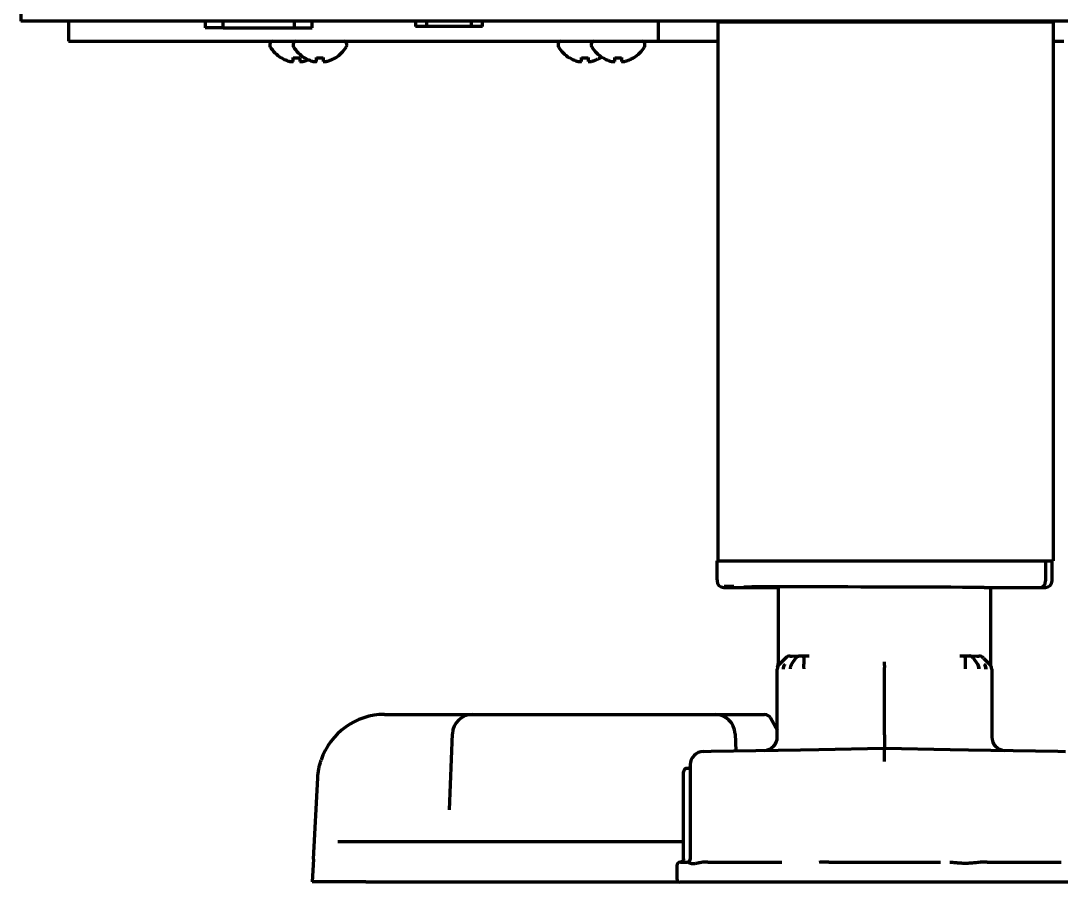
# Model space of a CAD drawing. Header units: inches. Extents: x 904 to 7172, y 213 to 5528.
# Drawn here: x 986.3 to 1141.5, y 1858.2 to 1986.8 of the extents above; entities that cross this region are included whole.
import ezdxf

# ---------------------------------------------------------------- set-up
doc = ezdxf.new("R2010")
doc.units = ezdxf.units.IN

msp = doc.modelspace()

# ---------------------------------------------------------------- linework, layer by layer
at = {"linetype": 'Continuous', "lineweight": 70}
for p, q in [((986.26, 1988.52), (986.26, 1986.72)), ((1157.27, 1986.72), (986.26, 1986.72)), ((993.4, 1986.72), (993.4, 1983.72)), ((1013.76, 1986.72), (1013.76, 1985.72)), ((1016.47, 1985.72), (1016.47, 1986.72)), ((1027.05, 1986.72), (1027.05, 1985.72)), ((1029.76, 1985.72), (1029.76, 1986.72)), ((1045.16, 1986.72), (1045.16, 1985.92)), ((1046.84, 1985.92), (1045.16, 1985.92)), ((1046.84, 1985.92), (1046.84, 1986.72)), ((1053.48, 1985.92), (1046.84, 1985.92)), ((1053.48, 1986.72), (1053.48, 1985.92)), ((1055.16, 1985.92), (1053.48, 1985.92)), ((1055.16, 1985.92), (1055.16, 1986.72)), ((1081.4, 1986.72), (1081.4, 1983.72)), ((1090.31, 1986.62), (1090.31, 1986.72)), ((1090.31, 1986.62), (1092.11, 1986.62)), ((1090.31, 1906.17), (1090.31, 1986.62)), ((1091.51, 1986.62), (1091.51, 1986.72)), ((1092.11, 1986.62), (1138.51, 1986.62)), ((1138.51, 1986.62), (1140.31, 1986.62)), ((1139.11, 1986.62), (1139.11, 1986.72)), ((1140.31, 1986.62), (1140.31, 1986.72)), ((1140.31, 1986.62), (1140.31, 1906.17)), ((1016.47, 1985.72), (1013.76, 1985.72)), ((1016.47, 1985.72), (1027.05, 1985.72)), ((1027.05, 1985.72), (1029.76, 1985.72)), ((993.4, 1983.72), (996.4, 1983.72)), ((996.4, 1983.72), (1073.4, 1983.72)), ((1023.42, 1983.32), (1023.42, 1983.12)), ((1026.9, 1983.32), (1026.9, 1983.12)), ((1034.9, 1983.12), (1034.9, 1983.32)), ((1066.43, 1983.32), (1066.43, 1983.12)), ((1071.4, 1983.32), (1071.4, 1983.12)), ((1073.4, 1983.72), (1081.4, 1983.72)), ((1079.4, 1983.12), (1079.4, 1983.32)), ((1081.4, 1983.72), (1089.4, 1983.72)), ((1089.4, 1983.72), (1090.31, 1983.72)), ((1140.31, 1983.72), (1141.9, 1983.72)), ((1025.12, 1981.24), (1025.12, 1981.28)), ((1028.6, 1981.24), (1028.6, 1981.28)), ((1033.2, 1981.28), (1033.2, 1981.24)), ((1068.13, 1981.24), (1068.13, 1981.28)), ((1072.73, 1981.28), (1072.73, 1981.24)), ((1073.1, 1981.24), (1073.1, 1981.28)), ((1077.7, 1981.28), (1077.7, 1981.24)), ((1090.16, 1903.32), (1090.16, 1906.17)), ((1090.31, 1906.17), (1092.11, 1906.17)), ((1092.11, 1906.17), (1138.51, 1906.17)), ((1138.51, 1906.17), (1140.31, 1906.17)), ((1139.2, 1906.17), (1139.2, 1903.17)), ((1139.2, 1906.17), (1139.2, 1903.17)), ((1140.16, 1903.18), (1140.16, 1906.17)), ((1090.16, 1903.32), (1090.16, 1903.18)), ((1091.59, 1902.17), (1091.82, 1902.17)), ((1091.83, 1902.17), (1099.28, 1902.17)), ((1091.83, 1902.17), (1099.28, 1902.17)), ((1099.28, 1902.26), (1099.28, 1890.48)), ((1130.01, 1902.17), (1138.49, 1902.17)), ((1130.01, 1902.17), (1138.49, 1902.17)), ((1131.03, 1890.48), (1131.03, 1902.17)), ((1138.5, 1902.17), (1138.73, 1902.17)), ((1100.37, 1891.63), (1099.45, 1890.68)), ((1101.07, 1891.93), (1101.38, 1891.93)), ((1101.92, 1891.65), (1101.27, 1890.71)), ((1101.38, 1891.93), (1102.41, 1891.95)), ((1103.14, 1891.67), (1103.14, 1890.73)), ((1103.15, 1891.96), (1103.91, 1891.98)), ((1126.41, 1891.98), (1127.17, 1891.96)), ((1127.18, 1891.67), (1127.18, 1890.73)), ((1127.91, 1891.95), (1128.94, 1891.93)), ((1128.4, 1891.65), (1129.05, 1890.71)), ((1128.94, 1891.93), (1129.25, 1891.93)), ((1129.95, 1891.63), (1130.87, 1890.68)), ((1099.16, 1879.86), (1099.16, 1889.98)), ((1115.16, 1880.17), (1115.16, 1890.23)), ((1129.05, 1890.71), (1129.05, 1890.71)), ((1131.16, 1889.98), (1131.16, 1879.86)), ((1040.56, 1883.22), (1045.44, 1883.22)), ((1045.44, 1883.22), (1053.66, 1883.22)), ((1053.66, 1883.22), (1059.15, 1883.22)), ((1059.15, 1883.22), (1084.37, 1883.22)), ((1084.37, 1883.22), (1089.86, 1883.22)), ((1089.86, 1883.22), (1095.86, 1883.22)), ((1095.86, 1883.22), (1097.26, 1883.22)), ((1099.19, 1880.81), (1098.13, 1882.71)), ((1050.26, 1868.96), (1050.66, 1880.33)), ((1092.86, 1880.33), (1092.95, 1877.78)), ((1088.14, 1877.7), (1089.31, 1877.72)), ((1089.31, 1877.72), (1102.6, 1877.95)), ((1102.6, 1877.95), (1105.36, 1878)), ((1105.36, 1878), (1115.05, 1878.17)), ((1115.05, 1878.17), (1115.16, 1878.17)), ((1115.16, 1878.17), (1115.26, 1878.17)), ((1115.26, 1878.17), (1124.96, 1878)), ((1124.96, 1878), (1127.71, 1877.95)), ((1127.71, 1877.95), (1141.01, 1877.72)), ((1141.01, 1877.72), (1142.18, 1877.7)), ((1086.17, 1875.7), (1086.17, 1861.55)), ((1085.17, 1874.42), (1085.17, 1874.67)), ((1085.17, 1861.67), (1085.17, 1874.42)), ((1085.92, 1875.17), (1085.67, 1875.17)), ((1029.94, 1861.6), (1030.57, 1873.75)), ((1037.91, 1864.22), (1033.59, 1864.22)), ((1085.17, 1864.22), (1037.91, 1864.22)), ((1085.19, 1861.67), (1085.17, 1861.67)), ((1029.94, 1861.6), (1029.76, 1858.22)), ((1084.16, 1860.67), (1084.16, 1858.67)), ((1084.71, 1861.17), (1085.67, 1861.17)), ((1088.8, 1861.17), (1099.82, 1861.17)), ((1106.83, 1861.17), (1123.49, 1861.17)), ((1130.5, 1861.17), (1141.52, 1861.17)), ((1037.75, 1858.22), (1029.76, 1858.22)), ((1037.75, 1858.22), (1084.44, 1858.22)), ((1145.66, 1858.17), (1084.66, 1858.17))]:
    msp.add_line(p, q, dxfattribs=at)
for centre, radius, start, end in [((1023.82, 1983.32), 0.4, 90, 180), ((1023.82, 1983.12), 0.4, 180, 210.3012), ((1027.62, 1985.34), 4.8, 210.3012, 238.4186), ((1027.3, 1983.32), 0.4, 90, 180), ((1027.3, 1983.12), 0.4, 180, 210.3012), ((1031.1, 1985.34), 4.8, 210.3012, 238.4186), ((1030.7, 1985.34), 4.8, 301.5837, 329.6988), ((1034.5, 1983.32), 0.4, 0, 90), ((1034.5, 1983.12), 0.4, 329.6988, 0), ((1066.83, 1983.32), 0.4, 90, 180), ((1066.83, 1983.12), 0.4, 180, 210.3012), ((1070.63, 1985.34), 4.8, 210.3012, 238.4186), ((1071.8, 1983.32), 0.4, 90, 180), ((1071.8, 1983.12), 0.4, 180, 210.3012), ((1075.6, 1985.34), 4.8, 210.3012, 238.4186), ((1075.2, 1985.34), 4.8, 301.5837, 329.6988), ((1079, 1983.32), 0.4, 0, 90), ((1079, 1983.12), 0.4, 329.6988, 0), ((1027.42, 1985.02), 3.78, 262.3959, 269.9965), ((1027.42, 1985.02), 3.78, 270.0035, 277.6041), ((1030.9, 1985.02), 3.78, 262.3959, 269.9965), ((1030.9, 1985.02), 3.78, 270.0035, 277.6041), ((1070.43, 1985.02), 3.78, 262.3959, 269.9965), ((1070.43, 1985.02), 3.78, 270.0035, 277.6041), ((1070.23, 1985.34), 4.8, 301.5837, 303.9766), ((1075.4, 1985.02), 3.78, 262.3959, 269.9965), ((1075.4, 1985.02), 3.78, 270.0035, 277.6041), ((1101.09, 1890.93), 1, 91, 135.5), ((1100.16, 1889.98), 1, 135.5, 180), ((1097.28, 1890.84), 2, 344.3099, 0.04), ((1130.16, 1889.98), 1, 0, 44.5), ((1040.56, 1873.22), 10, 90, 161.5533), ((1053.66, 1880.22), 3, 90, 178), ((1089.86, 1880.22), 3, 2, 90), ((1097.26, 1882.22), 1, 29.22, 90), ((1097.16, 1879.86), 2, 271, 0), ((1133.16, 1879.86), 2, 180, 269), ((1088.17, 1875.7), 2, 91, 180), ((1085.67, 1874.67), 0.5, 90, 180), ((1085.92, 1875.42), 0.25, 270, 0), ((1085.67, 1861.67), 0.5, 270, 0), ((1084.66, 1860.67), 0.5, 90, 180), ((1084.66, 1858.67), 0.5, 180, 270)]:
    msp.add_arc(centre, radius, start, end, dxfattribs=at)
for centre, major_axis, ratio, start_param, end_param in [((1091.16, 1903.18), (1, 0), 0.999995, 3.141593, 4.709304), ((1092.66, 1902.17), (-1.5, 0), 0.003085, 0.00001, 0.785408), ((1092.66, 1902.31), (-1.5, 0), 0.003085, 4.712398, 5.977528), ((1115.16, 1902.17), (-21, 0.06), 0.003085, 3.927, 6.996876), ((1138.49, 1903.17), (0, 1), 0.707107, 3.141593, 4.712389), ((1138.49, 1903.17), (0, 1), 0.707107, 3.141593, 4.712389), ((1137.66, 1902.17), (1.5, 0), 0.003085, 5.497778, 6.283176), ((1139.16, 1903.18), (1, 0), 0.999995, 4.715474, 6.283185), ((1127.15, 1890.96), (-0.017, -1), 0.01745, 2.356346, 3.141594), ((1129.23, 1890.93), (0, 1), 1, 5.48906, 6.265732), ((1100.75, 1889.99), (0.01, -1), 0.707088, 3.925849, 4.70425), ((1128.54, 1890.01), (-0.017, -1), 0.707053, 1.583129, 2.362365), ((1129.57, 1889.99), (-0.01, -1), 0.707088, 1.578072, 2.357338)]:
    msp.add_ellipse(centre, major_axis=major_axis, ratio=ratio, start_param=start_param, end_param=end_param, dxfattribs=at)
for points, knots in [([(1025.12, 1981.28), (1025.32, 1981.15), (1025.53, 1981.04), (1025.85, 1980.91), (1025.96, 1980.86), (1026.19, 1980.79), (1026.3, 1980.76), (1026.42, 1980.73)], [0, 0, 0, 0, 0.5, 0.5, 0.75, 0.75, 1, 1, 1, 1]), ([(1027.92, 1981.28), (1027.92, 1981.15), (1027.92, 1981.04), (1027.92, 1980.91), (1027.92, 1980.86), (1027.92, 1980.79), (1027.92, 1980.76), (1027.92, 1980.73)], [0, 0, 0, 0, 0.5, 0.5, 0.75, 0.75, 1, 1, 1, 1]), ([(1028.6, 1981.28), (1028.8, 1981.15), (1029.01, 1981.04), (1029.34, 1980.91), (1029.45, 1980.86), (1029.67, 1980.79), (1029.79, 1980.76), (1029.9, 1980.73)], [0, 0, 0, 0, 0.5, 0.5, 0.75, 0.75, 1, 1, 1, 1]), ([(1031.4, 1981.28), (1031.4, 1981.15), (1031.4, 1981.04), (1031.4, 1980.91), (1031.4, 1980.86), (1031.4, 1980.79), (1031.4, 1980.76), (1031.4, 1980.73)], [0, 0, 0, 0, 0.5, 0.5, 0.75, 0.75, 1, 1, 1, 1]), ([(1068.13, 1981.28), (1068.34, 1981.15), (1068.54, 1981.04), (1068.87, 1980.91), (1068.98, 1980.86), (1069.2, 1980.79), (1069.32, 1980.76), (1069.43, 1980.73)], [0, 0, 0, 0, 0.5, 0.5, 0.75, 0.75, 1, 1, 1, 1]), ([(1070.93, 1981.28), (1070.93, 1981.15), (1070.93, 1981.04), (1070.93, 1980.91), (1070.93, 1980.86), (1070.93, 1980.79), (1070.93, 1980.76), (1070.93, 1980.73)], [0, 0, 0, 0, 0.5, 0.5, 0.75, 0.75, 1, 1, 1, 1]), ([(1073.1, 1981.28), (1073.3, 1981.15), (1073.51, 1981.04), (1073.84, 1980.91), (1073.95, 1980.86), (1074.17, 1980.79), (1074.28, 1980.76), (1074.4, 1980.73)], [0, 0, 0, 0, 0.5, 0.5, 0.75, 0.75, 1, 1, 1, 1]), ([(1075.9, 1981.28), (1075.9, 1981.15), (1075.9, 1981.04), (1075.9, 1980.91), (1075.9, 1980.86), (1075.9, 1980.79), (1075.9, 1980.76), (1075.9, 1980.73)], [0, 0, 0, 0, 0.5, 0.5, 0.75, 0.75, 1, 1, 1, 1]), ([(1028.42, 1980.73), (1028.47, 1980.74), (1028.58, 1980.77), (1028.74, 1980.82), (1028.9, 1980.88), (1029.04, 1980.93), (1029.12, 1980.97), (1029.16, 1980.98)], [0, 0, 0, 0, 0.213117, 0.426235, 0.639352, 0.852469, 1, 1, 1, 1]), ([(1101.92, 1891.65), (1101.95, 1891.7), (1101.99, 1891.74), (1102.05, 1891.79), (1102.07, 1891.81), (1102.1, 1891.84), (1102.11, 1891.84), (1102.13, 1891.86), (1102.14, 1891.86), (1102.19, 1891.9), (1102.23, 1891.91), (1102.29, 1891.93), (1102.3, 1891.94), (1102.32, 1891.94), (1102.32, 1891.94), (1102.33, 1891.94), (1102.33, 1891.94), (1102.34, 1891.94), (1102.37, 1891.95), (1102.39, 1891.95), (1102.41, 1891.95)], [0, 0, 0, 0, 0.25, 0.25, 0.375, 0.375, 0.4375, 0.4375, 0.5, 0.5, 0.75, 0.75, 0.8125, 0.828125, 0.828125, 0.84375, 0.84375, 0.875, 0.875, 1, 1, 1, 1]), ([(1102.41, 1891.95), (1102.46, 1891.95), (1102.52, 1891.95), (1102.6, 1891.95), (1102.63, 1891.95), (1102.67, 1891.95), (1102.69, 1891.95), (1102.72, 1891.95), (1102.73, 1891.95), (1102.81, 1891.96), (1102.88, 1891.96), (1102.98, 1891.96), (1103.01, 1891.96), (1103.08, 1891.96), (1103.11, 1891.96), (1103.15, 1891.96)], [0, 0, 0, 0, 0.25, 0.25, 0.375, 0.375, 0.4375, 0.4375, 0.5, 0.5, 0.75, 0.75, 0.875, 0.875, 1, 1, 1, 1]), ([(1103.14, 1891.67), (1103.14, 1891.72), (1103.14, 1891.8), (1103.14, 1891.86), (1103.14, 1891.91), (1103.14, 1891.93), (1103.14, 1891.95), (1103.14, 1891.95), (1103.14, 1891.95), (1103.14, 1891.96), (1103.14, 1891.96), (1103.15, 1891.96), (1103.15, 1891.96), (1103.15, 1891.96)], [0, 0, 0, 0, 0.25, 0.5, 0.5, 0.75, 0.75, 0.8125, 0.84375, 0.84375, 0.875, 0.875, 1, 1, 1, 1]), ([(1127.17, 1891.96), (1127.19, 1891.96), (1127.21, 1891.96), (1127.24, 1891.96), (1127.29, 1891.96), (1127.37, 1891.96), (1127.44, 1891.96), (1127.49, 1891.96), (1127.5, 1891.96), (1127.54, 1891.96), (1127.55, 1891.96), (1127.63, 1891.95), (1127.69, 1891.95), (1127.78, 1891.95), (1127.8, 1891.95), (1127.86, 1891.95), (1127.88, 1891.95), (1127.91, 1891.95)], [0, 0, 0, 0, 0.0625, 0.0625, 0.125, 0.25, 0.375, 0.375, 0.4375, 0.4375, 0.5, 0.5, 0.75, 0.75, 0.875, 0.875, 1, 1, 1, 1]), ([(1128.4, 1891.65), (1128.36, 1891.7), (1128.33, 1891.74), (1128.28, 1891.79), (1128.27, 1891.8), (1128.25, 1891.81), (1128.24, 1891.82), (1128.21, 1891.84), (1128.19, 1891.86), (1128.13, 1891.9), (1128.09, 1891.91), (1128.03, 1891.93), (1128.02, 1891.94), (1128, 1891.94), (1128, 1891.94), (1127.99, 1891.94), (1127.98, 1891.94), (1127.98, 1891.94), (1127.95, 1891.95), (1127.93, 1891.95), (1127.91, 1891.95)], [0, 0, 0, 0, 0.25, 0.25, 0.3125, 0.3125, 0.375, 0.375, 0.5, 0.5, 0.75, 0.75, 0.8125, 0.828125, 0.828125, 0.84375, 0.84375, 0.875, 0.875, 1, 1, 1, 1]), ([(1100.24, 1890.7), (1100.24, 1890.69), (1100.23, 1890.67), (1100.21, 1890.65), (1100.2, 1890.64), (1100.18, 1890.6), (1100.17, 1890.57), (1100.13, 1890.49), (1100.11, 1890.43), (1100.08, 1890.34), (1100.08, 1890.31), (1100.06, 1890.25), (1100.06, 1890.22), (1100.05, 1890.15), (1100.04, 1890.11), (1100.04, 1890.07), (1100.04, 1890.06), (1100.04, 1890.05), (1100.04, 1890.03), (1100.04, 1890.01), (1100.04, 1889.99)], [0, 0, 0, 0, 0.0625, 0.0625, 0.125, 0.125, 0.25, 0.25, 0.5, 0.5, 0.625, 0.625, 0.75, 0.75, 0.875, 0.90625, 0.921875, 0.921875, 0.9375, 1, 1, 1, 1]), ([(1101.27, 1890.71), (1101.26, 1890.69), (1101.24, 1890.65), (1101.21, 1890.61), (1101.21, 1890.6), (1101.2, 1890.6), (1101.2, 1890.59), (1101.2, 1890.59), (1101.2, 1890.58), (1101.19, 1890.57), (1101.16, 1890.5), (1101.14, 1890.44), (1101.11, 1890.32), (1101.09, 1890.26), (1101.08, 1890.14), (1101.07, 1890.07), (1101.07, 1890.01)], [0, 0, 0, 0, 0.125, 0.1875, 0.195313, 0.195313, 0.203125, 0.203125, 0.21875, 0.25, 0.25, 0.5, 0.5, 0.75, 0.75, 1, 1, 1, 1]), ([(1103.15, 1890.02), (1103.14, 1890.09), (1103.14, 1890.15), (1103.14, 1890.28), (1103.14, 1890.34), (1103.14, 1890.43), (1103.14, 1890.47), (1103.14, 1890.51), (1103.14, 1890.52), (1103.14, 1890.52), (1103.14, 1890.52), (1103.14, 1890.53), (1103.14, 1890.53), (1103.14, 1890.55), (1103.14, 1890.57), (1103.14, 1890.63), (1103.14, 1890.68), (1103.14, 1890.73)], [0, 0, 0, 0, 0.25, 0.25, 0.5, 0.5, 0.625, 0.65625, 0.660156, 0.660156, 0.664063, 0.664063, 0.671875, 0.6875, 0.75, 0.75, 1, 1, 1, 1]), ([(1115.16, 1890.52), (1115.16, 1890.61), (1115.16, 1890.7), (1115.16, 1890.85), (1115.16, 1890.92), (1115.16, 1891), (1115.16, 1891.04), (1115.16, 1891.06), (1115.16, 1891.07), (1115.16, 1891.08), (1115.16, 1891.08), (1115.16, 1891.09)], [0, 0, 0, 0, 0.5, 0.5, 0.75, 0.875, 0.9375, 0.9375, 0.96875, 0.96875, 1, 1, 1, 1]), ([(1115.16, 1890.52), (1115.16, 1890.52), (1115.16, 1890.52), (1115.16, 1890.49), (1115.16, 1890.45), (1115.16, 1890.38), (1115.16, 1890.3), (1115.16, 1890.26), (1115.16, 1890.23)], [0, 0, 0, 0, 0.000031, 0.000031, 0.250024, 0.500016, 0.750008, 1, 1, 1, 1]), ([(1127.18, 1890.73), (1127.18, 1890.68), (1127.18, 1890.63), (1127.18, 1890.52), (1127.18, 1890.46), (1127.18, 1890.34), (1127.18, 1890.28), (1127.18, 1890.15), (1127.18, 1890.09), (1127.18, 1890.02)], [0, 0, 0, 0, 0.25, 0.25, 0.5, 0.5, 0.75, 0.75, 1, 1, 1, 1]), ([(1130.08, 1890.69), (1130.08, 1890.69), (1130.08, 1890.69), (1130.1, 1890.67), (1130.13, 1890.62), (1130.17, 1890.54), (1130.2, 1890.46), (1130.23, 1890.37), (1130.25, 1890.28), (1130.27, 1890.18), (1130.28, 1890.09), (1130.28, 1890.02), (1130.28, 1889.99)], [0, 0, 0, 0, 0.00004, 0.00004, 0.125035, 0.25003, 0.375025, 0.50002, 0.625015, 0.75001, 0.875005, 1, 1, 1, 1]), ([(1131.11, 1890.29), (1131.11, 1890.28), (1131.11, 1890.29), (1131.11, 1890.29), (1131.11, 1890.31), (1131.1, 1890.32), (1131.1, 1890.32), (1131.1, 1890.32)], [0, 0, 0, 0, 0.555109, 0.898472, 0.948951, 0.984417, 1, 1, 1, 1]), ([(1115.16, 1880.17), (1115.16, 1880.12), (1115.16, 1880.01), (1115.16, 1879.84), (1115.16, 1879.68), (1115.16, 1879.52), (1115.16, 1879.37), (1115.16, 1879.22), (1115.16, 1879.08), (1115.16, 1878.94), (1115.16, 1878.82), (1115.16, 1878.7), (1115.16, 1878.59), (1115.16, 1878.5), (1115.16, 1878.41), (1115.16, 1878.34), (1115.16, 1878.28), (1115.16, 1878.23), (1115.16, 1878.2), (1115.16, 1878.18), (1115.16, 1878.17), (1115.16, 1878.17)], [0, 0, 0, 0, 0.052794, 0.105589, 0.158383, 0.211178, 0.263972, 0.316766, 0.369561, 0.422355, 0.47515, 0.527944, 0.580739, 0.633533, 0.686327, 0.739122, 0.791916, 0.844711, 0.897505, 0.950299, 1, 1, 1, 1]), ([(1115.16, 1876.17), (1115.16, 1876.19), (1115.16, 1876.2), (1115.16, 1876.24), (1115.16, 1876.25), (1115.16, 1876.3), (1115.16, 1876.34), (1115.16, 1876.43), (1115.16, 1876.56), (1115.16, 1876.69), (1115.16, 1876.78), (1115.16, 1876.81), (1115.16, 1876.88), (1115.16, 1876.91), (1115.16, 1877.06), (1115.16, 1877.17), (1115.16, 1877.34), (1115.16, 1877.39), (1115.16, 1877.46), (1115.16, 1877.49), (1115.16, 1877.54), (1115.16, 1877.56), (1115.16, 1877.68), (1115.16, 1877.76), (1115.16, 1877.85), (1115.16, 1877.87), (1115.16, 1877.89), (1115.16, 1877.9), (1115.16, 1877.92), (1115.16, 1877.96), (1115.16, 1877.99), (1115.16, 1878.07), (1115.16, 1878.11), (1115.16, 1878.14), (1115.16, 1878.14), (1115.16, 1878.15), (1115.16, 1878.16), (1115.16, 1878.17), (1115.16, 1878.17), (1115.16, 1878.17)], [0, 0, 0, 0, 0.015666, 0.015666, 0.031332, 0.031332, 0.062663, 0.062663, 0.125326, 0.187989, 0.187989, 0.219321, 0.219321, 0.250653, 0.250653, 0.375979, 0.375979, 0.438642, 0.438642, 0.469974, 0.469974, 0.501305, 0.501305, 0.626631, 0.626631, 0.657963, 0.657963, 0.673629, 0.673629, 0.689295, 0.751958, 0.751958, 0.877284, 0.877284, 0.908616, 0.908616, 0.939947, 0.939947, 1, 1, 1, 1]), ([(1030.57, 1873.75), (1030.6, 1874.19), (1030.65, 1874.64), (1030.78, 1875.3), (1030.82, 1875.52), (1030.94, 1875.96), (1031, 1876.17), (1031.07, 1876.39)], [0, 0, 0, 0, 0.5, 0.5, 0.75, 0.75, 1, 1, 1, 1]), ([(1085.17, 1861.67), (1085.17, 1861.64), (1085.17, 1861.61), (1085.16, 1861.54), (1085.15, 1861.51), (1085.12, 1861.45), (1085.11, 1861.42), (1085.07, 1861.37), (1085.05, 1861.34), (1085, 1861.3), (1084.98, 1861.27), (1084.92, 1861.24), (1084.89, 1861.22), (1084.83, 1861.2), (1084.8, 1861.19), (1084.74, 1861.18), (1084.71, 1861.17), (1084.67, 1861.17)], [0, 0, 0, 0, 0.125, 0.125, 0.25, 0.25, 0.375, 0.375, 0.5, 0.5, 0.625, 0.625, 0.75, 0.75, 0.875, 0.875, 1, 1, 1, 1]), ([(1087.79, 1861.11), (1087.67, 1861.09), (1087.55, 1861.07), (1087.33, 1861.03), (1087.22, 1861), (1087.02, 1860.96), (1086.92, 1860.94), (1086.81, 1860.93), (1086.79, 1860.92), (1086.74, 1860.92), (1086.72, 1860.92), (1086.66, 1860.91), (1086.57, 1860.91), (1086.5, 1860.91), (1086.42, 1860.92), (1086.39, 1860.92), (1086.32, 1860.94), (1086.29, 1860.94), (1086.24, 1860.96), (1086.22, 1860.96), (1086.2, 1860.97), (1086.18, 1860.98), (1086.11, 1861), (1086.06, 1861.03), (1085.97, 1861.07), (1085.94, 1861.09), (1085.9, 1861.11)], [0, 0, 0, 0, 0.125, 0.125, 0.25, 0.25, 0.375, 0.375, 0.40625, 0.40625, 0.4375, 0.4375, 0.5, 0.5625, 0.5625, 0.625, 0.625, 0.6875, 0.6875, 0.71875, 0.71875, 0.75, 0.75, 0.875, 0.875, 1, 1, 1, 1]), ([(1088.8, 1861.17), (1088.63, 1861.17), (1088.46, 1861.17), (1088.21, 1861.15), (1088.12, 1861.15), (1087.96, 1861.13), (1087.87, 1861.12), (1087.79, 1861.11)], [0, 0, 0, 0, 0.5, 0.5, 0.75, 0.75, 1, 1, 1, 1]), ([(1106.83, 1861.17), (1106.6, 1861.17), (1106.36, 1861.17), (1106.01, 1861.16), (1105.89, 1861.15), (1105.65, 1861.14), (1105.54, 1861.14), (1105.42, 1861.13)], [0, 0, 0, 0, 0.5, 0.5, 0.75, 0.75, 1, 1, 1, 1]), ([(1129.35, 1861.13), (1129.19, 1861.11), (1129.02, 1861.1), (1128.68, 1861.06), (1128.51, 1861.05), (1128.16, 1861.02), (1127.98, 1861), (1127.7, 1860.99), (1127.61, 1860.98), (1127.42, 1860.98), (1127.33, 1860.98), (1127.14, 1860.98), (1127.05, 1860.98), (1126.86, 1860.98), (1126.76, 1860.99), (1126.48, 1861), (1126.28, 1861.02), (1125.99, 1861.04), (1125.89, 1861.05), (1125.7, 1861.06), (1125.6, 1861.07), (1125.3, 1861.1), (1125.1, 1861.11), (1124.9, 1861.13)], [0, 0, 0, 0, 0.125, 0.125, 0.25, 0.25, 0.375, 0.375, 0.4375, 0.4375, 0.5, 0.5, 0.5625, 0.5625, 0.625, 0.625, 0.75, 0.75, 0.8125, 0.8125, 0.875, 0.875, 1, 1, 1, 1]), ([(1130.5, 1861.17), (1130.31, 1861.17), (1130.12, 1861.17), (1129.83, 1861.16), (1129.74, 1861.15), (1129.54, 1861.14), (1129.45, 1861.14), (1129.35, 1861.13)], [0, 0, 0, 0, 0.5, 0.5, 0.75, 0.75, 1, 1, 1, 1])]:
    msp.add_open_spline(points, degree=3, knots=knots, dxfattribs=at)
for points, degree in [([(1026.92, 1980.73), (1026.92, 1980.74), (1026.92, 1980.77), (1026.92, 1980.82), (1026.92, 1980.88), (1026.92, 1980.94), (1026.92, 1981), (1026.92, 1981.08), (1026.92, 1981.17), (1026.92, 1981.24), (1026.92, 1981.28)], 3), ([(1030.4, 1980.73), (1030.4, 1980.74), (1030.4, 1980.77), (1030.4, 1980.82), (1030.4, 1980.88), (1030.4, 1980.94), (1030.4, 1981), (1030.4, 1981.08), (1030.4, 1981.17), (1030.4, 1981.24), (1030.4, 1981.28)], 3), ([(1031.9, 1980.73), (1031.96, 1980.74), (1032.06, 1980.77), (1032.23, 1980.82), (1032.38, 1980.88), (1032.54, 1980.94), (1032.69, 1981), (1032.85, 1981.08), (1033.01, 1981.17), (1033.14, 1981.24), (1033.2, 1981.28)], 3), ([(1069.93, 1980.73), (1069.93, 1980.74), (1069.93, 1980.77), (1069.93, 1980.82), (1069.93, 1980.88), (1069.93, 1980.94), (1069.93, 1981), (1069.93, 1981.08), (1069.93, 1981.17), (1069.93, 1981.24), (1069.93, 1981.28)], 3), ([(1071.43, 1980.73), (1071.49, 1980.74), (1071.59, 1980.77), (1071.76, 1980.82), (1071.92, 1980.88), (1072.07, 1980.94), (1072.22, 1981), (1072.38, 1981.08), (1072.55, 1981.17), (1072.67, 1981.24), (1072.73, 1981.28)], 3), ([(1074.9, 1980.73), (1074.9, 1980.74), (1074.9, 1980.77), (1074.9, 1980.82), (1074.9, 1980.88), (1074.9, 1980.94), (1074.9, 1981), (1074.9, 1981.08), (1074.9, 1981.17), (1074.9, 1981.24), (1074.9, 1981.28)], 3), ([(1076.4, 1980.73), (1076.45, 1980.74), (1076.56, 1980.77), (1076.72, 1980.82), (1076.88, 1980.88), (1077.04, 1980.94), (1077.19, 1981), (1077.35, 1981.08), (1077.51, 1981.17), (1077.64, 1981.24), (1077.7, 1981.28)], 3), ([(1026.42, 1980.73), (1026.44, 1980.72), (1026.49, 1980.72), (1026.57, 1980.71), (1026.64, 1980.71), (1026.71, 1980.71), (1026.78, 1980.71), (1026.85, 1980.72), (1026.89, 1980.72), (1026.92, 1980.73)], 3), ([(1027.92, 1980.73), (1027.94, 1980.72), (1027.99, 1980.72), (1028.06, 1980.71), (1028.13, 1980.71), (1028.2, 1980.71), (1028.27, 1980.71), (1028.35, 1980.72), (1028.39, 1980.72), (1028.42, 1980.73)], 3), ([(1029.9, 1980.73), (1029.93, 1980.72), (1029.98, 1980.72), (1030.05, 1980.71), (1030.12, 1980.71), (1030.19, 1980.71), (1030.26, 1980.71), (1030.33, 1980.72), (1030.38, 1980.72), (1030.4, 1980.73)], 3), ([(1031.4, 1980.73), (1031.43, 1980.72), (1031.47, 1980.72), (1031.54, 1980.71), (1031.62, 1980.71), (1031.69, 1980.71), (1031.76, 1980.71), (1031.83, 1980.72), (1031.88, 1980.72), (1031.9, 1980.73)], 3), ([(1069.43, 1980.73), (1069.46, 1980.72), (1069.51, 1980.72), (1069.58, 1980.71), (1069.66, 1980.71), (1069.73, 1980.71), (1069.79, 1980.71), (1069.86, 1980.72), (1069.91, 1980.72), (1069.93, 1980.73)], 3), ([(1070.93, 1980.73), (1070.96, 1980.72), (1071, 1980.72), (1071.07, 1980.71), (1071.15, 1980.71), (1071.22, 1980.71), (1071.29, 1980.71), (1071.36, 1980.72), (1071.41, 1980.72), (1071.43, 1980.73)], 3), ([(1074.4, 1980.73), (1074.43, 1980.72), (1074.48, 1980.72), (1074.55, 1980.71), (1074.62, 1980.71), (1074.69, 1980.71), (1074.76, 1980.71), (1074.83, 1980.72), (1074.88, 1980.72), (1074.9, 1980.73)], 3), ([(1075.9, 1980.73), (1075.92, 1980.72), (1075.97, 1980.72), (1076.04, 1980.71), (1076.11, 1980.71), (1076.19, 1980.71), (1076.26, 1980.71), (1076.33, 1980.72), (1076.38, 1980.72), (1076.4, 1980.73)], 3), ([(1099.21, 1890.3), (1099.19, 1890.25), (1099.23, 1890.33)], 2), ([(1129.05, 1890.71), (1129.06, 1890.69), (1129.09, 1890.64), (1129.13, 1890.56), (1129.17, 1890.48), (1129.2, 1890.39), (1129.22, 1890.3), (1129.23, 1890.2), (1129.24, 1890.1), (1129.24, 1890.04), (1129.24, 1890.01)], 3), ([(1131.12, 1890.28), (1131.12, 1890.27), (1131.12, 1890.27)], 2), ([(1085.17, 1861.67), (1085.16, 1861.58)], 1), ([(1084.68, 1861.17), (1084.68, 1861.17), (1084.67, 1861.17), (1084.67, 1861.17)], 3), ([(1084.71, 1861.17), (1084.71, 1861.17), (1084.7, 1861.17), (1084.69, 1861.17), (1084.69, 1861.17), (1084.68, 1861.17)], 3)]:
    msp.add_open_spline(points, degree=degree, dxfattribs=at)

doc.saveas('drawing.dxf')
